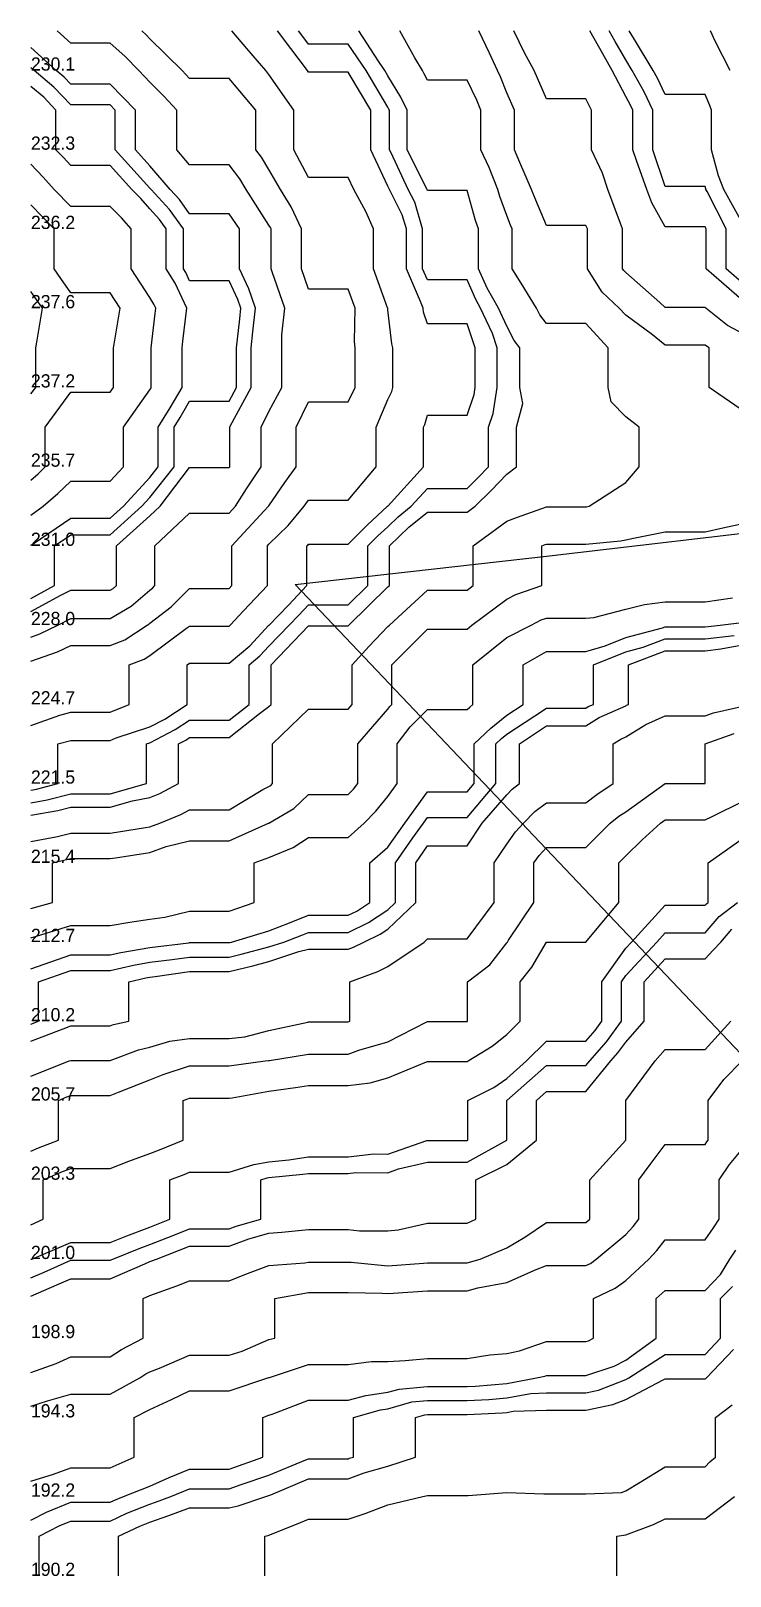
# Model space of a CAD drawing. Extents: x 0 to 156, y 0 to 117.
# Drawn here: x 0 to 52.9, y 0 to 117 of the extents above; entities that cross this region are included whole.
import ezdxf

# ---------------------------------------------------------------- set-up
doc = ezdxf.new("R2010")
doc.units = 0
for name, color, linetype in [('CONTOURS_MAJEURES', 3, 'CONTINUOUS'), ('CONTOURS_MINEURES', 8, 'CONTINUOUS'), ('PARCELLE', 4, 'CONTINUOUS'), ('POINTS_COTES', 7, 'CONTINUOUS')]:
    doc.layers.add(name, color=color, linetype=linetype)

msp = doc.modelspace()

# ---------------------------------------------------------------- linework, layer by layer
at = {"layer": 'CONTOURS_MAJEURES'}
for points in [[(-0.004, 58.556), (1.23, 58.769), (3.003, 59.236), (5.237, 59.236), (5.999, 59.236), (8.74, 59.998), (8.74, 60.254), (8.74, 63.004), (8.995, 63.089), (10.917, 64.085), (12.002, 64.799), (13.797, 64.799), (14.998, 64.799), (16.518, 66), (16.518, 67.515), (16.518, 68.996), (17.326, 69.675), (18.005, 70.404), (19.541, 72.002), (20.258, 72.746), (21.001, 73.532), (22.467, 73.532), (23.997, 73.532), (25.493, 74.998), (25.493, 76.493), (25.493, 78.005), (26.246, 78.76), (27.004, 79.456), (27.795, 80.21), (28.77, 81), (30, 82.351), (31.351, 82.351), (32.996, 82.351), (33.824, 83.171), (34.615, 83.996), (34.615, 85.615), (34.615, 87.003), (34.967, 88.035), (35.285, 89.998), (35.285, 92.287), (35.285, 93.005), (34.917, 94.087), (34.021, 96.001), (33.657, 96.659), (32.996, 98.148), (30.848, 98.148), (30, 98.148), (29.632, 98.996), (29.632, 101.633), (29.632, 102.003), (29.033, 104.032), (28.545, 104.999), (27.247, 107.762), (27.124, 108.005), (27.124, 110.881), (27.124, 111.001), (27.084, 111.081), (27.004, 111.217), (25.351, 113.997), (23.997, 115.994), (22.007, 115.994), (21.001, 115.994), (20.571, 116.571), (20.236, 117.003)], [(54.001, 97.78), (52.594, 98.996), (52.594, 100.591), (52.594, 102.003), (51.158, 104.846), (51.072, 104.999), (51.054, 105.048), (51.005, 105.223), (50.781, 105.223), (47.998, 105.223), (47.06, 108.005), (47.06, 108.943), (47.06, 111.001), (46.393, 112.391), (45.496, 113.997), (45.002, 114.807), (44.208, 116.209), (43.758, 117.003)], [(-0.004, 74.03), (1.767, 74.998), (1.767, 76.234), (1.767, 78.005), (3.003, 78.848), (5.156, 78.848), (5.999, 78.848), (8.382, 81), (8.995, 81.669), (10.835, 83.996), (10.835, 85.836), (10.835, 87.003), (11.284, 87.718), (12.002, 88.966), (13.035, 88.966), (14.998, 88.966), (15.558, 89.998), (15.558, 90.558), (15.558, 93.005), (15.799, 95.202), (15.887, 96.001), (15.662, 96.662), (14.998, 98.075), (12.924, 98.075), (12.002, 98.075), (11.713, 98.709), (11.536, 98.996), (11.536, 99.463), (11.536, 102.003), (10.476, 103.478), (9.082, 104.999), (8.995, 105.1), (6.379, 108.005), (6.379, 108.385), (6.379, 111.001), (5.999, 111.395), (5.605, 111.395), (3.003, 111.395), (1.741, 112.739), (0.231, 113.997), (-0.004, 114.211)], [(-0.004, 41.782), (0.564, 42.002), (0.564, 42.568), (0.564, 44.998), (3.003, 45.855), (5.145, 45.855), (5.999, 45.855), (7.745, 46.252), (8.995, 46.467), (10.671, 46.674), (12.002, 46.863), (13.861, 46.863), (14.998, 46.863), (15.915, 47.087), (18.005, 47.627), (19.137, 48.004), (20.483, 48.522), (21.001, 48.734), (21.731, 48.734), (23.997, 48.734), (25.532, 49.471), (27.004, 50.445), (27.585, 51), (27.585, 53.415), (27.585, 53.995), (28.902, 55.9), (29.694, 57.002), (30, 57.43), (32.568, 57.43), (32.996, 57.43), (35.165, 59.998), (35.165, 62.167), (35.165, 63.004), (35.595, 63.411), (36.003, 63.743), (38.125, 65.126), (38.999, 65.718), (41.713, 65.718), (41.995, 65.718), (42.168, 65.828), (42.559, 66), (42.559, 66.562), (42.559, 68.996), (45.002, 69.984), (46.332, 70.33), (47.998, 70.97), (49.031, 70.97), (51.005, 70.97), (53.219, 71.218)], [(-0.004, 22.58), (0.989, 23.006), (3.003, 23.911), (3.087, 23.911), (5.999, 23.911), (6.197, 23.995), (8.189, 24.804), (8.995, 25.106), (10.808, 25.807), (12.002, 26.276), (12.725, 26.276), (14.998, 26.276), (15.528, 26.472), (17.404, 27.002), (17.404, 27.601), (17.404, 29.997), (17.864, 30.138), (18.005, 30.163), (20.582, 30.418), (21.001, 30.482), (21.484, 30.482), (23.997, 30.482), (24.545, 30.545), (27.004, 30.534), (27.817, 30.813), (30, 31.337), (31.661, 31.337), (32.996, 31.337), (36.003, 33.004), (36.003, 36), (38.999, 38.64), (39.354, 38.64), (41.995, 38.64), (42.282, 38.995), (43.546, 40.452), (44.678, 42.002), (44.678, 42.325), (44.678, 44.998), (45.002, 45.457), (47.361, 48.004), (47.998, 48.696), (48.692, 48.696), (51.005, 48.696), (52.062, 49.944), (53.465, 51)], [(0.628, -0.003), (0.628, 0.628), (0.628, 3.003), (2.195, 3.808), (3.003, 4.141), (4.141, 4.141), (5.999, 4.141), (7.254, 4.744), (8.995, 5.419), (9.426, 5.57), (10.572, 5.999), (12.002, 6.586), (14.411, 6.586), (14.998, 6.586), (15.914, 6.912), (18.005, 7.62), (20.789, 8.783), (21.001, 8.874), (21.122, 8.874), (23.997, 8.874), (24.086, 8.906), (24.405, 8.995), (24.405, 11.594), (24.405, 12.001), (26.438, 12.565), (27.004, 12.643), (28.823, 13.178), (30, 13.278), (31.277, 13.278), (32.996, 13.278), (34.641, 13.358), (36.003, 13.477), (37.825, 13.823), (38.999, 13.859), (40.138, 13.859), (41.995, 13.859), (42.94, 14.056), (45.002, 14.876), (45.235, 14.997), (47.998, 16.771), (49.231, 16.771), (51.005, 16.771), (52.182, 18.004), (52.182, 19.181), (52.182, 20.999), (53.078, 21.922)]]:
    msp.add_lwpolyline(points, dxfattribs=at)
at = {"layer": 'CONTOURS_MINEURES'}
for points in [[(-0.004, 55.622), (1.997, 55.996), (3.003, 56.236), (3.766, 56.236), (5.999, 56.236), (8.675, 56.681), (8.995, 56.731), (9.747, 57.002), (11.332, 57.67), (12.002, 58.017), (13.017, 58.017), (14.998, 58.017), (17.55, 59.544), (18.005, 59.79), (18.136, 59.867), (18.276, 59.998), (18.276, 62.733), (18.276, 63.004), (21.001, 65.634), (21.367, 65.634), (23.997, 65.634), (24.311, 66), (24.311, 66.313), (24.311, 68.996), (25.595, 70.405), (27.004, 71.89), (27.116, 72.002), (30, 74.647), (30.351, 74.647), (32.996, 74.647), (33.468, 74.998), (33.468, 77.533), (33.468, 78.005), (36.003, 79.863), (36.825, 80.179), (38.999, 80.958), (41.953, 80.958), (41.995, 80.958), (42.034, 80.962), (42.233, 81), (45.002, 82.808), (46.031, 83.996), (46.031, 85.028), (46.031, 87.003), (45.002, 87.777), (43.906, 88.906), (43.67, 89.998), (43.67, 91.33), (43.67, 93.005), (41.995, 94.847), (40.841, 94.847), (38.999, 94.847), (38.495, 95.497), (38.239, 96.001), (37.099, 97.9), (36.408, 98.996), (36.408, 99.403), (36.408, 102.003), (36.289, 102.288), (36.003, 103.013), (35.464, 104.461), (35.313, 104.999), (34.664, 106.666), (34.036, 108.005), (34.036, 109.965), (34.036, 111.001), (33.748, 111.75), (32.996, 113.268), (30.729, 113.268), (30, 113.268), (29.76, 113.756), (29.617, 113.997), (29.037, 114.963), (27.903, 117.003)], [(-0.004, 57.614), (2.036, 57.966), (3.003, 58.221), (4.222, 58.221), (5.999, 58.221), (7.687, 58.69), (8.995, 58.946), (9.737, 59.259), (11.163, 59.998), (11.163, 62.165), (11.163, 63.004), (11.715, 63.291), (12.002, 63.48), (12.477, 63.48), (14.998, 63.48), (17.301, 65.299), (18.005, 65.832), (18.179, 66), (18.179, 68.822), (18.179, 68.996), (21.001, 71.937), (23.932, 71.937), (23.997, 71.937), (24.029, 71.971), (24.058, 72.002), (27.004, 74.893), (27.119, 74.998), (27.119, 77.89), (27.119, 78.005), (28.594, 79.411), (30, 80.552), (30.449, 80.552), (32.996, 80.552), (33.61, 81), (34.81, 82.189), (36.003, 83.433), (36.746, 83.996), (36.746, 86.258), (36.746, 87.003), (37.206, 88.796), (36.985, 89.998), (36.985, 92.02), (36.985, 93.005), (36.556, 93.558), (36.003, 94.647), (35.37, 96.001), (34.526, 97.524), (33.873, 98.996), (33.873, 99.873), (33.873, 102.003), (33.636, 102.64), (32.996, 104.915), (30.083, 104.915), (30, 104.915), (29.981, 104.98), (29.972, 104.999), (29.946, 105.053), (28.456, 108.005), (28.456, 109.55), (28.456, 111.001), (27.976, 111.973), (27.004, 113.613), (26.776, 113.997), (26.297, 114.704), (24.799, 117.003)], [(-0.004, 59.499), (0.423, 59.572), (2.039, 59.998), (2.039, 62.041), (2.039, 63.004), (3.003, 63.273), (5.731, 63.273), (5.999, 63.273), (6.45, 63.456), (8.995, 64.297), (10.12, 64.88), (11.822, 66), (11.822, 66.18), (11.822, 68.996), (12.002, 69.122), (14.872, 69.122), (14.998, 69.122), (16.563, 70.438), (18.005, 71.987), (18.02, 72.002), (19.484, 73.52), (20.881, 74.998), (20.881, 77.884), (20.881, 78.005), (20.942, 78.064), (21.001, 78.135), (21.131, 78.135), (23.997, 78.135), (25.431, 79.572), (26.987, 81), (27.004, 81.021), (29.703, 83.996), (29.703, 86.704), (29.703, 87.003), (29.801, 87.202), (30, 87.907), (30.905, 87.907), (32.996, 87.907), (33.529, 89.468), (33.614, 89.998), (33.614, 90.616), (33.614, 93.005), (32.996, 94.822), (31.818, 94.822), (30, 94.822), (29.71, 95.711), (29.678, 96.001), (29.479, 96.522), (28.404, 98.996), (28.404, 100.401), (28.404, 102.003), (28.085, 103.084), (27.118, 104.999), (27.004, 105.242), (25.72, 108.005), (25.72, 109.721), (25.72, 111.001), (23.997, 113.879), (23.879, 113.879), (21.001, 113.879), (20.923, 113.997), (19.674, 115.671), (18.643, 117.003)], [(-0.004, 64.394), (2.195, 65.195), (3.003, 65.42), (3.583, 65.42), (5.999, 65.42), (7.431, 66), (7.431, 67.432), (7.431, 68.996), (8.566, 69.426), (8.995, 69.711), (11.767, 71.768), (12.002, 71.932), (12.072, 71.932), (14.998, 71.932), (15.036, 71.964), (15.072, 72.002), (16.072, 73.072), (17.884, 74.998), (17.884, 75.119), (17.884, 78.005), (18.005, 78.135), (19.466, 79.539), (20.677, 81), (20.809, 81.193), (21.001, 81.461), (23.536, 81.461), (23.997, 81.461), (26.12, 83.996), (26.12, 86.118), (26.12, 87.003), (27.004, 89.088), (27.304, 89.699), (27.389, 89.998), (27.389, 90.384), (27.389, 93.005), (27.294, 93.295), (27.004, 95.881), (26.992, 95.988), (26.992, 96.001), (26.985, 96.02), (25.922, 98.996), (25.922, 100.921), (25.922, 102.003), (25.331, 103.331), (24.438, 104.999), (23.997, 105.893), (21.892, 105.893), (21.001, 105.893), (19.883, 108.005), (19.883, 109.883), (19.883, 111.001), (18.005, 113.707), (17.77, 113.997), (16.321, 115.68), (15.192, 117.003)], [(-0.004, 69.27), (2.017, 69.982), (3.003, 70.464), (4.536, 70.464), (5.999, 70.464), (7.112, 70.886), (8.794, 72.002), (8.921, 72.077), (8.995, 72.141), (10.613, 73.387), (12.002, 74.784), (14.784, 74.784), (14.998, 74.784), (15.2, 74.998), (15.2, 77.803), (15.2, 78.005), (17.651, 80.648), (17.98, 81), (18.005, 81.04), (19.207, 82.795), (20.067, 83.996), (20.067, 86.065), (20.067, 87.003), (21.001, 88.924), (22.075, 88.924), (23.997, 88.924), (24.531, 89.998), (24.531, 92.471), (24.531, 93.005), (24.475, 93.481), (24.527, 96.001), (23.997, 97.432), (22.433, 97.432), (21.001, 97.432), (20.462, 98.996), (20.462, 101.462), (20.462, 102.003), (19.688, 103.686), (18.89, 104.999), (18.005, 106.513), (17.44, 107.44), (17.012, 108.005), (17.012, 108.994), (17.012, 111.001), (14.998, 113.397), (12.601, 113.397), (12.002, 113.397), (11.712, 113.708), (11.427, 113.997), (8.995, 116.415), (8.705, 116.712), (8.382, 117.003)], [(-0.004, 71.098), (0.665, 71.334), (2.035, 72.002), (3.003, 72.505), (5.496, 72.505), (5.999, 72.505), (7.571, 73.426), (8.995, 74.658), (9.188, 74.806), (9.378, 74.998), (9.378, 77.622), (9.378, 78.005), (12.002, 80.479), (12.524, 80.479), (14.998, 80.479), (15.485, 81), (16.316, 82.313), (17.411, 83.996), (17.411, 84.59), (17.411, 87.003), (18.005, 88.182), (18.97, 89.998), (18.97, 92.036), (18.97, 93.005), (18.991, 93.991), (19.219, 96.001), (18.25, 98.751), (18.166, 98.996), (18.166, 99.158), (18.166, 102.003), (18.115, 102.113), (18.005, 102.294), (16.291, 104.999), (15.801, 105.802), (14.998, 106.864), (13.14, 106.864), (12.002, 106.864), (11.043, 108.005), (11.043, 110.045), (11.043, 111.001), (10.056, 112.057), (8.995, 113.131), (8.162, 113.997), (7.089, 115.091), (5.999, 116.078), (5.077, 116.078), (3.003, 116.078), (1.99, 117.003)], [(54.001, 88.154), (51.325, 89.998), (51.325, 90.32), (51.325, 93.005), (51.116, 93.116), (51.005, 93.204), (50.806, 93.204), (47.998, 93.204), (47.023, 93.98), (45.002, 95.468), (44.51, 96.001), (43.211, 97.212), (42.102, 98.996), (42.102, 101.897), (42.102, 102.003), (41.995, 102.261), (41.738, 102.261), (38.999, 102.261), (38.191, 104.19), (37.872, 104.999), (36.978, 107.027), (36.577, 108.005), (36.577, 108.579), (36.577, 111.001), (36.003, 112.322), (35.538, 113.533), (35.308, 113.997), (34.689, 115.31), (33.876, 117.003)], [(54.001, 94.012), (52.701, 94.701), (51.059, 96.001), (51.005, 96.046), (48.044, 96.046), (47.998, 96.046), (47.57, 96.429), (45.002, 98.711), (44.854, 98.849), (44.763, 98.996), (44.763, 99.236), (44.763, 102.003), (44.595, 102.408), (43.658, 104.999), (43.235, 106.238), (42.42, 108.005), (42.42, 108.429), (42.42, 111.001), (41.995, 111.871), (39.869, 111.871), (38.999, 111.871), (38.075, 113.997), (37.351, 115.349), (36.523, 117.003)], [(54.001, 96.472), (51.081, 98.996), (51.081, 99.072), (51.081, 102.003), (51.005, 102.153), (48.149, 102.153), (47.998, 102.153), (46.971, 103.971), (46.589, 104.999), (45.826, 107.179), (45.547, 108.005), (45.547, 110.456), (45.547, 111.001), (45.37, 111.369), (45.002, 112.028), (43.98, 113.997), (43.262, 115.264), (42.277, 117.003)], [(54.001, 102.171), (52.416, 104.999), (52.033, 106.03), (51.482, 108.005), (51.482, 110.525), (51.482, 111.001), (51.361, 111.357), (51.005, 112.199), (49.803, 112.199), (47.998, 112.199), (47.416, 113.414), (47.09, 113.997), (45.659, 116.344), (45.257, 117.003)], [(52.909, 113.997), (51.768, 116.238), (51.427, 117.003)], [(-0.004, 73.021), (2.263, 74.26), (3.003, 74.645), (3.356, 74.645), (5.999, 74.645), (6.222, 74.775), (6.479, 74.998), (6.479, 77.523), (6.479, 78.005), (8.995, 80.268), (9.771, 81), (12.002, 83.941), (12.057, 83.941), (14.998, 83.941), (15.034, 83.996), (15.034, 86.967), (15.034, 87.003), (15.07, 87.074), (16.655, 89.998), (16.655, 91.655), (16.655, 93.005), (16.789, 94.217), (16.985, 96.001), (16.481, 97.478), (15.768, 98.996), (15.768, 101.233), (15.768, 102.003), (14.998, 103.158), (13.157, 103.158), (12.002, 103.158), (11.232, 104.231), (10.528, 104.999), (8.995, 106.789), (7.9, 108.005), (7.9, 109.906), (7.9, 111.001), (5.999, 112.972), (4.028, 112.972), (3.003, 112.972), (2.506, 113.501), (1.911, 113.997), (-0.004, 115.745)], [(-0.004, 78.05), (0.157, 78.165), (3.003, 80.107), (3.897, 80.107), (5.999, 80.107), (6.989, 81), (8.995, 83.19), (9.633, 83.996), (9.633, 84.633), (9.633, 87.003), (10.543, 88.456), (11.431, 89.998), (11.431, 92.434), (11.431, 93.005), (11.491, 93.515), (11.781, 96.001), (10.912, 97.91), (10.24, 98.996), (10.24, 100.759), (10.24, 102.003), (9.721, 102.726), (8.995, 103.517), (8.308, 104.312), (7.635, 104.999), (5.999, 106.806), (4.804, 106.806), (3.003, 106.806), (2.438, 107.44), (1.892, 108.005), (1.892, 109.112), (1.892, 111.001), (0.976, 111.977), (-0.004, 112.793)], [(-0.004, 80.337), (0.929, 81), (2.036, 81.964), (3.003, 82.913), (4.916, 82.913), (5.999, 82.913), (6.993, 83.996), (6.993, 86.005), (6.993, 87.003), (8.995, 89.826), (9.062, 89.932), (9.1, 89.998), (9.1, 90.103), (9.1, 93.005), (9.402, 95.595), (9.45, 96.001), (9.308, 96.312), (8.995, 96.818), (7.579, 98.996), (7.579, 100.582), (7.579, 102.003), (6.847, 102.851), (5.999, 103.715), (4.715, 103.715), (3.003, 103.715), (1.763, 104.999), (0.931, 105.933), (-0.004, 106.901)], [(-0.004, 82.988), (0.536, 83.458), (1.084, 83.996), (1.084, 85.915), (1.084, 87.003), (3.003, 89.645), (5.645, 89.645), (5.999, 89.645), (6.244, 89.998), (6.244, 92.759), (6.244, 93.005), (6.285, 93.291), (6.752, 96.001), (5.999, 97.173), (4.175, 97.173), (3.003, 97.173), (2.267, 98.263), (1.765, 98.996), (1.765, 100.234), (1.765, 102.003), (-0.004, 103.837)], [(-0.004, 89.509), (0.358, 89.998), (0.358, 92.644), (0.358, 93.005), (0.436, 93.443), (0.862, 96.001), (0.513, 96.516), (-0.004, 97.272)], [(-0.004, 50.543), (1.64, 51), (1.64, 52.358), (1.64, 53.995), (3.003, 54.321), (5.675, 54.321), (5.999, 54.321), (6.388, 54.386), (8.995, 54.791), (10.241, 55.241), (12.002, 55.666), (13.334, 55.666), (14.998, 55.666), (17.979, 57.002), (18.005, 57.016), (19.883, 58.12), (21.001, 59.168), (23.168, 59.168), (23.997, 59.168), (24.411, 59.585), (24.741, 59.998), (24.741, 62.26), (24.741, 63.004), (27.004, 65.646), (27.159, 65.846), (27.311, 66), (27.311, 68.689), (27.311, 68.996), (30, 71.708), (30.294, 71.708), (32.996, 71.708), (33.367, 72.002), (36.003, 73.966), (36.685, 74.316), (38.662, 74.998), (38.662, 77.667), (38.662, 78.005), (38.906, 78.098), (38.999, 78.132), (39.127, 78.132), (41.995, 78.132), (44.615, 78.39), (45.002, 78.466), (45.578, 78.581), (47.998, 79.075), (49.072, 79.075), (51.005, 79.075), (52.358, 79.358), (54.001, 79.734)], [(-0.004, 48.316), (0.43, 48.437), (3.003, 49.243), (4.761, 49.243), (5.999, 49.243), (7.491, 49.496), (8.995, 49.742), (10.125, 49.874), (12.002, 50.343), (12.659, 50.343), (14.998, 50.343), (16.899, 51), (16.899, 52.102), (16.899, 53.995), (18.005, 54.412), (19.84, 55.161), (21.001, 55.909), (22.091, 55.909), (23.997, 55.909), (25.207, 57.002), (26.1, 57.903), (27.004, 59.031), (27.702, 59.998), (27.702, 60.698), (27.702, 63.004), (28.703, 64.302), (30, 65.612), (32.608, 65.612), (32.996, 65.612), (33.196, 65.801), (33.441, 66), (33.441, 66.443), (33.441, 68.996), (36.003, 71.067), (37.84, 72.002), (38.606, 72.396), (38.999, 72.532), (39.529, 72.532), (41.995, 72.532), (42.58, 72.585), (45.002, 73.205), (46.433, 73.568), (47.998, 73.766), (49.768, 73.766), (51.005, 73.766), (53.069, 74.066)], [(-0.004, 45.976), (1.5, 46.501), (3.003, 47.029), (3.974, 47.029), (5.999, 47.029), (6.791, 47.209), (8.995, 47.589), (11.951, 47.953), (12.002, 47.96), (14.955, 47.96), (14.998, 47.96), (15.034, 47.969), (15.17, 48.004), (18.005, 48.849), (19.559, 49.447), (21.001, 50.036), (23.033, 50.036), (23.997, 50.036), (24.65, 50.35), (25.633, 51), (25.633, 52.365), (25.633, 53.995), (27.004, 55.198), (28.3, 57.002), (30, 59.375), (30.623, 59.375), (32.996, 59.375), (33.522, 59.998), (33.522, 60.524), (33.522, 63.004), (34.796, 64.208), (36.003, 65.19), (37.246, 66), (37.246, 67.753), (37.246, 68.996), (38.999, 69.994), (41.001, 69.994), (41.995, 69.994), (43.435, 70.435), (45.002, 71.069), (47.794, 71.797), (47.998, 71.876), (48.125, 71.876), (51.005, 71.876), (52.139, 72.002), (54.001, 72.227)], [(-0.004, 40.486), (2.431, 41.43), (3.003, 41.649), (5.647, 41.649), (5.999, 41.649), (6.254, 41.746), (7.394, 42.002), (7.394, 43.396), (7.394, 44.998), (8.699, 45.294), (8.995, 45.345), (9.392, 45.394), (12.002, 45.766), (12.768, 45.766), (14.998, 45.766), (16.797, 46.205), (18.005, 46.518), (20.273, 47.273), (21.001, 47.453), (21.55, 47.453), (23.997, 47.453), (24.401, 47.601), (25.189, 48.004), (26.413, 48.593), (27.004, 48.983), (29.114, 51), (29.114, 51.886), (29.114, 53.995), (30, 55.278), (31.719, 55.278), (32.996, 55.278), (34.146, 57.002), (36.003, 59.159), (36.42, 59.581), (36.975, 59.998), (36.975, 62.029), (36.975, 63.004), (38.999, 64.375), (40.37, 64.375), (41.995, 64.375), (42.99, 65.01), (45.002, 65.894), (45.068, 65.934), (45.215, 66), (45.215, 66.212), (45.215, 68.996), (47.998, 70.064), (49.937, 70.064), (51.005, 70.064), (52.204, 70.198), (54.001, 70.544)], [(-0.004, 37.838), (0.81, 38.184), (2.901, 38.995), (3.003, 39.034), (3.042, 39.034), (5.999, 39.034), (8.145, 39.849), (8.995, 40.04), (10.494, 40.503), (12.002, 40.699), (13.7, 40.699), (14.998, 40.699), (16.172, 40.828), (18.005, 41.29), (20.943, 41.944), (21.001, 41.953), (23.949, 41.953), (23.997, 41.953), (24.134, 42.002), (24.134, 42.138), (24.134, 44.998), (26.234, 45.768), (27.004, 46.161), (29.752, 48.004), (30, 48.238), (32.763, 48.238), (32.996, 48.238), (35.049, 51), (35.049, 51.95), (35.049, 53.995), (36.003, 55.413), (36.663, 56.34), (37.256, 57.002), (38.123, 57.879), (38.999, 58.537), (40.535, 58.537), (41.995, 58.537), (42.812, 59.185), (44.056, 59.998), (44.056, 62.058), (44.056, 63.004), (44.633, 63.373), (45.002, 63.535), (46.533, 64.469), (47.998, 65.129), (50.131, 65.129), (51.005, 65.129), (51.645, 65.36), (54.001, 65.886)], [(-0.004, 32.169), (0.581, 32.419), (2.075, 33.004), (2.075, 35.075), (2.075, 36), (2.725, 36.276), (3.003, 36.384), (3.388, 36.384), (5.999, 36.384), (6.624, 36.625), (8.995, 37.575), (10.013, 37.981), (12.002, 38.628), (12.369, 38.628), (14.998, 38.628), (17.732, 38.995), (17.978, 39.022), (18.005, 39.029), (18.049, 39.039), (21.001, 39.519), (21.523, 39.519), (23.997, 39.519), (24.81, 39.808), (27.004, 40.445), (29.946, 41.947), (30, 41.972), (30.03, 41.972), (32.996, 41.972), (33.015, 41.983), (33.038, 42.002), (33.038, 44.956), (33.038, 44.998), (34.715, 46.286), (36.003, 47.942), (36.031, 47.976), (36.048, 48.004), (36.142, 48.142), (38.052, 51), (38.052, 53.048), (38.052, 53.995), (38.446, 54.55), (38.999, 55.168), (40.168, 55.168), (41.995, 55.168), (43.818, 57.002), (44.478, 57.525), (45.002, 57.868), (47.998, 59.998), (51.005, 59.998), (51.005, 63.004), (53.206, 63.8)], [(-0.004, 26.595), (0.928, 27.002), (0.928, 29.069), (0.928, 29.997), (2.382, 30.618), (3.003, 30.862), (5.138, 30.862), (5.999, 30.862), (7.406, 31.409), (8.995, 31.997), (9.724, 32.276), (11.517, 33.004), (11.517, 35.516), (11.517, 36), (11.863, 36.138), (12.002, 36.183), (14.815, 36.183), (14.998, 36.183), (15.211, 36.212), (18.005, 36.699), (20.013, 36.988), (21.001, 37.144), (22.853, 37.144), (23.997, 37.144), (25.671, 37.327), (27.004, 37.725), (29.93, 38.925), (30, 38.95), (30.045, 38.95), (32.996, 38.95), (33.026, 38.966), (33.07, 38.995), (34.889, 40.11), (36.003, 41.005), (37.002, 42.002), (37.002, 43), (37.002, 44.998), (37.898, 46.103), (38.999, 48.004), (41.995, 48.004), (44.48, 51), (44.48, 51.52), (44.48, 53.995), (45.002, 54.521), (46.258, 55.742), (47.633, 57.002), (47.998, 57.262), (50.744, 57.262), (51.005, 57.262), (51.492, 57.489), (54.001, 58.721)], [(-0.004, 23.967), (0.016, 23.976), (0.059, 23.995), (3.003, 25.251), (4.747, 25.251), (5.999, 25.251), (7.241, 25.755), (8.995, 26.413), (10.516, 27.002), (10.516, 28.516), (10.516, 29.997), (11.591, 30.408), (12.002, 30.575), (12.578, 30.575), (14.998, 30.575), (16.859, 31.144), (18.005, 31.347), (19.509, 31.495), (21.001, 31.724), (22.722, 31.724), (23.997, 31.724), (25.95, 31.95), (27.004, 31.945), (29.957, 32.961), (30, 32.971), (30.033, 32.971), (32.996, 32.971), (33.055, 33.004), (33.055, 33.063), (33.055, 36), (35.011, 36.988), (36.003, 37.655), (37.492, 38.995), (38.999, 40.499), (40.497, 40.499), (41.995, 40.499), (42.694, 41.303), (43.204, 42.002), (43.204, 43.793), (43.204, 44.998), (45.002, 47.545), (45.428, 48.004), (47.998, 50.79), (50.795, 50.79), (51.005, 50.79), (51.101, 50.904), (51.229, 51), (51.229, 51.223), (51.229, 53.995), (54.001, 55.937)], [(-0.004, 21.193), (1.962, 22.037), (3.003, 22.504), (4.494, 22.504), (5.999, 22.504), (8.627, 23.627), (8.995, 23.803), (9.138, 23.853), (9.491, 23.995), (12.002, 24.98), (14.017, 24.98), (14.998, 24.98), (16.473, 25.527), (18.005, 25.959), (18.974, 26.03), (21.001, 26.241), (23.239, 26.241), (23.997, 26.241), (24.858, 26.141), (27.004, 26.131), (27.795, 26.208), (30, 26.718), (32.714, 26.718), (32.996, 26.718), (33.665, 27.002), (33.665, 29.332), (33.665, 29.997), (36.003, 31.159), (38.239, 33.004), (38.239, 33.764), (38.239, 36), (38.999, 36.67), (41.325, 36.67), (41.995, 36.67), (43.873, 38.995), (44.398, 39.6), (45.002, 40.428), (46.385, 42.002), (46.385, 43.615), (46.385, 44.998), (47.998, 46.729), (49.273, 46.729), (51.005, 46.729), (51.623, 47.384), (52.193, 48.004), (53.022, 48.984)], [(-0.004, 15.403), (1.918, 16.082), (3.003, 16.591), (4.592, 16.591), (5.999, 16.591), (6.857, 17.143), (8.487, 18.004), (8.487, 20.491), (8.487, 20.999), (8.995, 21.243), (11.035, 21.963), (12.002, 22.351), (13.354, 22.351), (14.998, 22.351), (16.174, 22.823), (18.005, 23.502), (20.72, 23.714), (21.001, 23.765), (21.231, 23.765), (23.997, 23.765), (24.232, 23.761), (27.004, 23.489), (29.693, 23.687), (30, 23.707), (32.708, 23.707), (32.996, 23.707), (33.999, 23.995), (36.003, 24.845), (37.362, 25.638), (38.999, 26.751), (39.249, 26.751), (41.995, 26.751), (42.288, 27.002), (42.288, 29.705), (42.288, 29.997), (45.002, 33.004), (45.002, 36), (47.224, 38.995), (47.998, 39.874), (50.127, 39.874), (51.005, 39.874), (52.961, 42.002)], [(-0.004, 12.854), (1.251, 13.251), (3.003, 13.765), (4.235, 13.765), (5.999, 13.765), (8.24, 14.997), (8.7, 15.293), (8.995, 15.449), (9.735, 15.737), (12.002, 16.723), (13.279, 16.723), (14.998, 16.723), (15.98, 17.021), (18.005, 17.903), (18.442, 18.004), (18.442, 18.441), (18.442, 20.999), (21.001, 21.47), (23.527, 21.47), (23.997, 21.47), (26.581, 21.421), (27.004, 21.379), (27.414, 21.409), (30, 21.575), (30.576, 21.575), (32.996, 21.575), (33.808, 21.808), (36.003, 22.21), (38.217, 23.212), (38.999, 23.507), (41.508, 23.507), (41.995, 23.507), (42.324, 23.667), (42.775, 23.995), (45.002, 25.862), (45.553, 26.449), (45.99, 27.002), (45.99, 27.989), (45.99, 29.997), (46.852, 31.148), (47.998, 32.679), (50.681, 32.679), (51.005, 32.679), (51.134, 32.875), (51.243, 33.004), (51.243, 35.762), (51.243, 36), (52.417, 37.584), (53.803, 38.995)], [(-0.004, 7.172), (1.712, 7.708), (3.003, 8.179), (3.819, 8.179), (5.999, 8.179), (7.808, 8.995), (7.808, 10.81), (7.808, 12.001), (8.995, 12.6), (10.635, 13.363), (12.002, 14.018), (12.982, 14.018), (14.998, 14.018), (17.919, 14.997), (17.985, 15.017), (18.005, 15.026), (18.042, 15.034), (21.001, 16.003), (22.004, 16.003), (23.997, 16.003), (25.755, 16.246), (27.004, 16.224), (28.311, 16.309), (30, 16.452), (31.546, 16.452), (32.996, 16.452), (34.727, 16.728), (36.003, 16.845), (36.967, 17.037), (38.999, 17.746), (41.738, 17.746), (41.995, 17.746), (42.188, 17.811), (42.568, 18.004), (42.568, 18.574), (42.568, 20.999), (44.204, 21.795), (45.002, 22.376), (46.754, 23.995), (47.358, 24.638), (47.998, 25.447), (49.451, 25.447), (51.005, 25.447), (51.648, 26.356), (52.084, 27.002), (52.084, 28.081), (52.084, 29.997), (52.846, 31.157), (54.001, 32.518)], [(-0.004, 4.223), (1.172, 4.827), (3.003, 5.581), (5.581, 5.581), (5.999, 5.581), (6.281, 5.717), (7.009, 5.999), (8.995, 6.793), (10.46, 7.458), (12.002, 8.091), (12.905, 8.091), (14.998, 8.091), (17.539, 8.995), (17.539, 9.46), (17.539, 12.001), (18.005, 12.159), (18.257, 12.253), (21.001, 13.301), (22.301, 13.301), (23.997, 13.301), (25.329, 13.67), (27.004, 13.902), (27.85, 14.151), (30, 14.332), (32.332, 14.332), (32.996, 14.332), (33.632, 14.364), (36.003, 14.571), (38.25, 14.997), (38.875, 15.121), (38.999, 15.165), (39.166, 15.165), (41.995, 15.165), (44.116, 15.884), (45.002, 16.333), (47.315, 18.004), (47.315, 18.687), (47.315, 20.999), (47.998, 21.624), (50.378, 21.624), (51.005, 21.624), (52.173, 22.827), (52.872, 23.995), (53.341, 24.657)], [(6.628, -0.003), (6.628, 0.628), (6.628, 3.003), (8.227, 3.772), (8.995, 4.069), (10.429, 4.571), (12.002, 5.161), (14.16, 5.161), (14.998, 5.161), (15.688, 5.312), (17.777, 5.999), (18.005, 6.076), (18.138, 6.132), (21.001, 7.361), (22.635, 7.361), (23.997, 7.361), (25.2, 7.796), (27.004, 8.299), (29.101, 8.995), (29.101, 11.099), (29.101, 12.001), (29.796, 12.206), (30, 12.223), (30.222, 12.223), (32.996, 12.223), (35.65, 12.353), (36.003, 12.384), (36.476, 12.474), (38.999, 12.551), (41.446, 12.551), (41.995, 12.551), (44.025, 12.975), (45.002, 13.363), (47.841, 14.839), (47.998, 14.91), (50.918, 14.91), (51.005, 14.91), (51.055, 14.947), (51.117, 14.997), (53.145, 17.145)], [(17.692, -0.003), (17.692, 2.69), (17.692, 3.003), (17.949, 3.06), (18.005, 3.078), (20.099, 3.905), (21.001, 4.3), (22.298, 4.3), (23.997, 4.3), (25.284, 4.717), (27.004, 5.384), (29.652, 5.999), (30, 6.08), (32.915, 6.08), (32.996, 6.08), (33.085, 6.087), (36.003, 6.323), (38.796, 6.202), (38.999, 6.21), (39.211, 6.21), (41.995, 6.21), (44.68, 6.321), (45.002, 6.44), (46.097, 7.094), (47.998, 8.262), (50.27, 8.262), (51.005, 8.262), (51.376, 8.624), (51.784, 8.995), (51.784, 9.776), (51.784, 12.001), (53.059, 12.943)], [(44.323, -0.003), (44.323, 0.676), (44.323, 3.003), (45.002, 3.115), (47.104, 3.897), (47.998, 4.321), (49.321, 4.321), (51.005, 4.321), (53.23, 5.999)]]:
    msp.add_lwpolyline(points, dxfattribs=at)
at = {"layer": 'PARCELLE'}
msp.add_lwpolyline([(72.259, 20), (20, 75.074), (39.003, 77.221), (58.396, 79.506)], dxfattribs=at)

# ---------------------------------------------------------------- texts
at = {"layer": 'POINTS_COTES'}
for s, p in [('230.1', (-0.004, 113.997)), ('232.3', (-0.004, 108.005)), ('236.2', (-0.004, 102.003)), ('237.6', (-0.004, 96.001)), ('237.2', (-0.004, 89.998)), ('235.7', (-0.004, 83.996)), ('231.0', (-0.004, 78.005)), ('228.0', (-0.004, 72.002)), ('224.7', (-0.004, 66)), ('221.5', (-0.004, 59.998)), ('215.4', (-0.004, 53.995)), ('212.7', (-0.004, 48.004)), ('210.2', (-0.004, 42.002)), ('205.7', (-0.004, 36)), ('203.3', (-0.004, 29.997)), ('201.0', (-0.004, 23.995)), ('198.9', (-0.004, 18.004)), ('194.3', (-0.004, 12.001)), ('192.2', (-0.004, 5.999)), ('190.2', (-0.004, -0.003))]:
    msp.add_text(s, height=1, dxfattribs=at).set_placement(p)

doc.saveas('drawing.dxf')
